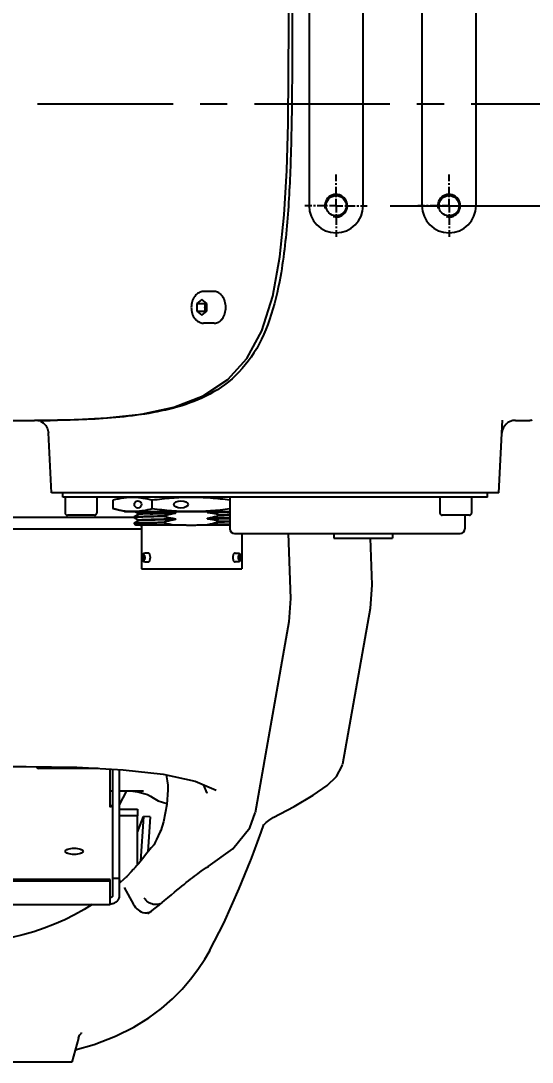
# Model space of a CAD drawing. Header units: millimetres. Extents: x 4086 to 10416, y 123 to 1549.
# Drawn here: x 7050 to 7078.3, y 424.1 to 481.7 of the extents above; entities that cross this region are included whole.
import ezdxf

# ---------------------------------------------------------------- set-up
doc = ezdxf.new("R2010")
doc.units = ezdxf.units.MM
doc.linetypes.add('CENTER', pattern=[0.6, 0.375, -0.075, 0.075, -0.075])
for name, color, linetype in [('中心线', 7, 'Continuous'), ('外形图', 7, 'Continuous'), ('尺寸标注', 7, 'Continuous')]:
    doc.layers.add(name, color=color, linetype=linetype)
doc.styles.add('思源黑', font='SourceHanSansCN-Normal.ttf')
doc.dimstyles.new('尺寸标注_1_4比例中六', dxfattribs={"dimtxt": 10, "dimasz": 8, "dimexe": 2, "dimexo": 1.5, "dimgap": 1, "dimtad": 1, "dimdec": 1, "dimlfac": 4, "dimdsep": 46, "dimtxsty": '思源黑', "dimcen": 0.09, "dimadec": 0, "dimazin": 0, "dimtp": 0.01, "dimtm": 0.01, "dimtfac": 1, "dimtdec": 1, "dimtofl": 0, "dimtmove": 0, "dimatfit": 3, "dimfxl": 1, "dimtolj": 1, "dimarcsym": 0})

# ---------------------------------------------------------------- blocks, each defined once
blk = doc.blocks.new('*D801')
at = {"layer": 'Defpoints', "color": 0}
for p in [(7068.95, 491.453), (7068.95, 471.453), (7108.19, 471.453)]:
    blk.add_point(p, dxfattribs=at)
at = {"layer": '尺寸标注', "color": 0, "linetype": 'Continuous', "lineweight": -2}
for p, q in [((7070.45, 491.453), (7110.19, 491.453)), ((7108.19, 483.453), (7108.19, 479.453)), ((7070.45, 471.453), (7110.19, 471.453)), ((7108.19, 471.453), (7108.19, 444.253))]:
    blk.add_line(p, q, dxfattribs=at)
at = {"layer": '尺寸标注', "color": 0}
for points in [[(7109.523, 483.453), (7106.856, 483.453), (7108.19, 491.453)], [(7106.856, 479.453), (7109.523, 479.453), (7108.19, 471.453)]]:
    blk.add_solid(points, dxfattribs=at)
at = {"layer": '尺寸标注', "color": 0, "insert": (7102.012, 452.097), "char_height": 10, "attachment_point": 5, "rotation": 90, "style": '思源黑'}
blk.add_mtext('\\A1;80', dxfattribs=at)

msp = doc.modelspace()

# ---------------------------------------------------------------- linework, layer by layer
at = {"layer": '中心线', "linetype": 'CENTER', "ltscale": 20}
msp.add_line((7238.425, 477.078), (6941.751, 477.078), dxfattribs=at)
at = {"layer": '外形图', "linetype": 'Continuous'}
for p, q in [((7065.95, 491.453), (7065.95, 471.453)), ((7068.95, 471.453), (7068.95, 491.453)), ((7072.2, 491.453), (7072.2, 471.453)), ((7075.2, 471.453), (7075.2, 491.453)), ((7060.705, 466.703), (7060.108, 466.703)), ((7060.023, 466.261), (7059.748, 466.045)), ((7059.748, 466.045), (7059.748, 465.612)), ((7059.748, 466.045), (7060.192, 466.045)), ((7060.297, 466.045), (7060.023, 466.261)), ((7060.244, 466.086), (7060.192, 466.045)), ((7060.192, 466.045), (7060.192, 465.612)), ((7060.297, 465.612), (7060.297, 466.045)), ((7059.748, 465.612), (7060.023, 465.395)), ((7059.748, 465.612), (7060.192, 465.612)), ((7060.023, 465.395), (7060.297, 465.612)), ((7060.192, 465.612), (7060.244, 465.57)), ((7060.705, 464.953), (7060.108, 464.953)), ((7048.2, 459.578), (7050.76, 459.578)), ((7050.885, 459.578), (7050.76, 459.578)), ((7050.944, 459.578), (7050.885, 459.578)), ((7051.089, 459.53), (7051.238, 459.44)), ((7051.483, 459.103), (7051.526, 458.888)), ((7052.074, 459.586), (7052.024, 459.586)), ((7052.262, 459.589), (7052.074, 459.586)), ((7076.45, 455.578), (7076.66, 459.592)), ((7077.371, 459.578), (7078.093, 459.578)), ((7051.7, 455.578), (7051.526, 458.888)), ((7076.45, 455.578), (7051.7, 455.578)), ((7052.325, 455.328), (7052.325, 455.578)), ((7075.825, 455.328), (7052.325, 455.328)), ((7052.45, 455.328), (7052.45, 454.453)), ((7054.2, 455.328), (7054.2, 454.453)), ((7055.728, 455.328), (7055.094, 455.158)), ((7055.094, 455.158), (7055.094, 454.704)), ((7056.277, 455.313), (7056.275, 455.313)), ((7057.272, 454.704), (7057.272, 455.158)), ((7061.575, 455.328), (7061.575, 453.578)), ((7073.2, 455.328), (7073.2, 454.453)), ((7074.95, 455.328), (7074.95, 454.453)), ((7075.825, 455.328), (7075.825, 455.578)), ((7055.728, 454.534), (7055.094, 454.704)), ((7055.728, 454.534), (7061.575, 454.534)), ((7056.275, 454.549), (7056.276, 454.549)), ((7056.311, 454.534), (7056.511, 454.419)), ((7058.56, 454.491), (7058.56, 454.446)), ((7060.339, 454.481), (7060.339, 454.525)), ((7060.367, 454.526), (7060.357, 454.525)), ((7060.401, 454.526), (7060.367, 454.526)), ((7060.791, 454.534), (7060.527, 454.529)), ((7056.276, 454.203), (7049.403, 454.203)), ((7054.075, 454.328), (7052.575, 454.328)), ((7056.275, 454.239), (7056.276, 454.241)), ((7056.275, 454.239), (7056.275, 454.204)), ((7056.275, 454.204), (7056.276, 454.202)), ((7056.511, 454.376), (7056.276, 454.241)), ((7056.276, 454.202), (7056.511, 454.066)), ((7056.511, 454.024), (7056.276, 453.888)), ((7056.511, 454.376), (7056.511, 454.42)), ((7056.513, 454.377), (7056.511, 454.376)), ((7056.511, 454.023), (7056.511, 454.067)), ((7056.513, 454.025), (7056.511, 454.024)), ((7057.953, 454.299), (7057.953, 454.264)), ((7057.953, 453.947), (7057.953, 453.911)), ((7058.56, 454.138), (7058.56, 454.094)), ((7060.339, 454.128), (7060.339, 454.172)), ((7060.946, 454.319), (7060.946, 454.355)), ((7060.946, 453.967), (7060.946, 454.002)), ((7074.825, 454.328), (7073.325, 454.328)), ((7074.575, 454.328), (7074.575, 453.578)), ((7030.613, 453.578), (7056.671, 453.578)), ((7056.275, 453.886), (7056.276, 453.888)), ((7056.275, 453.886), (7056.275, 453.851)), ((7056.275, 453.851), (7056.276, 453.849)), ((7056.276, 453.849), (7056.365, 453.798)), ((7056.365, 453.798), (7058.967, 453.798)), ((7056.671, 453.734), (7056.671, 451.359)), ((7059.42, 453.783), (7059.45, 453.783)), ((7059.932, 453.798), (7061.575, 453.798)), ((7060.339, 453.82), (7060.436, 453.822)), ((7060.339, 453.798), (7060.339, 453.82)), ((7060.436, 453.822), (7060.532, 453.823)), ((7061.825, 453.328), (7074.325, 453.328)), ((7062.228, 453.328), (7062.228, 451.359)), ((7064.796, 453.328), (7064.921, 449.735)), ((7067.325, 453.328), (7067.325, 453.066)), ((7070.575, 453.328), (7070.575, 453.066)), ((7067.325, 453.066), (7070.575, 453.066)), ((7069.331, 453.066), (7069.421, 450.485)), ((7057.044, 452.242), (7056.857, 452.242)), ((7061.855, 452.242), (7062.042, 452.242)), ((7056.857, 451.747), (7057.044, 451.747)), ((7062.042, 451.747), (7061.855, 451.747)), ((7056.671, 451.359), (7062.228, 451.359)), ((7069.421, 450.485), (7069.33, 449.181)), ((7064.921, 449.735), (7064.83, 448.431)), ((7069.33, 449.181), (7067.811, 440.565)), ((7064.83, 448.431), (7062.966, 437.861)), ((7047.7, 440.435), (7050.295, 440.435)), ((7050.295, 440.435), (7053.105, 440.388)), ((7054.276, 440.328), (7050.987, 440.328)), ((7054.95, 438.186), (7054.95, 440.294)), ((7055.075, 440.287), (7055.075, 433.293)), ((7055.45, 440.268), (7055.45, 433.293)), ((7058.041, 439.972), (7058.106, 439.645)), ((7058.106, 439.645), (7058.131, 439.406)), ((7054.95, 439.078), (7055.075, 439.078)), ((7055.45, 439.078), (7056.783, 439.078)), ((7055.855, 439.078), (7055.45, 438.305)), ((7056.047, 439.078), (7056.476, 439.041)), ((7056.476, 439.041), (7056.889, 438.927)), ((7056.889, 438.927), (7057.005, 438.879)), ((7058.131, 439.406), (7058.134, 439.137)), ((7060.083, 439.436), (7060.293, 438.966)), ((7060.293, 438.972), (7060.293, 438.966)), ((7060.807, 439.133), (7060.81, 439.131)), ((7057.004, 438.879), (7057.167, 438.797)), ((7057.167, 438.797), (7057.323, 438.701)), ((7057.323, 438.701), (7057.603, 438.542)), ((7057.603, 438.542), (7058.076, 438.381)), ((7055.45, 438.078), (7056.45, 438.078)), ((7056.45, 438.078), (7056.45, 437.703)), ((7056.45, 437.703), (7055.45, 437.703)), ((7056.45, 434.989), (7056.45, 437.703)), ((7056.45, 436.802), (7056.786, 437.663)), ((7056.786, 437.663), (7056.63, 435.201)), ((7057.156, 437.641), (7056.786, 437.663)), ((7057.156, 437.641), (7057.033, 435.709)), ((7063.301, 436.8), (7063.446, 437.221)), ((7063.584, 437.336), (7063.649, 437.396)), ((7063.649, 437.396), (7063.717, 437.452)), ((7063.717, 437.452), (7063.914, 437.58)), ((7063.914, 437.58), (7063.962, 437.606)), ((7063.962, 437.606), (7063.962, 437.606)), ((7057.701, 436.795), (7057.51, 436.386)), ((7057.74, 436.891), (7057.701, 436.795)), ((7057.74, 436.891), (7057.74, 436.891)), ((7057.381, 436.118), (7057.238, 435.96)), ((7057.381, 436.116), (7057.358, 436.082)), ((7057.358, 436.082), (7057.358, 436.082)), ((7057.399, 436.16), (7057.381, 436.116)), ((7057.44, 436.256), (7057.399, 436.159)), ((7057.399, 436.159), (7057.399, 436.16)), ((7057.51, 436.386), (7057.44, 436.256)), ((7056.961, 435.613), (7056.752, 435.348)), ((7057.069, 435.757), (7056.961, 435.613)), ((7057.219, 435.94), (7057.069, 435.757)), ((7057.238, 435.96), (7057.219, 435.94)), ((7057.238, 435.96), (7057.238, 435.96)), ((7062.727, 435.246), (7062.902, 435.7)), ((7056.752, 435.348), (7056.662, 435.238)), ((7060.379, 434.909), (7060.376, 434.907)), ((7062.711, 435.207), (7062.727, 435.246)), ((7055.86, 434.357), (7055.768, 434.269)), ((7056.1, 434.601), (7055.86, 434.357)), ((7056.217, 434.727), (7056.1, 434.601)), ((7056.235, 434.747), (7056.216, 434.726)), ((7059.814, 434.516), (7059.974, 434.637)), ((7054.95, 434.182), (7041.45, 434.182)), ((7054.95, 434.085), (7041.45, 434.085)), ((7054.95, 434.085), (7054.95, 434.182)), ((7054.95, 432.793), (7054.95, 434.085)), ((7055.45, 434.232), (7055.075, 434.232)), ((7055.712, 434.215), (7055.45, 433.969)), ((7055.489, 434.159), (7055.475, 434.147)), ((7055.712, 434.215), (7055.768, 434.269)), ((7055.72, 433.735), (7056.23, 432.802)), ((7041.45, 432.793), (7054.95, 432.793)), ((7057.816, 432.903), (7057.814, 432.902)), ((7057.031, 432.276), (7057.03, 432.276)), ((7057.031, 432.276), (7057.253, 432.447)), ((7057.253, 432.447), (7057.257, 432.45)), ((7057.257, 432.45), (7057.369, 432.539)), ((7060.47, 430.273), (7060.469, 430.271)), ((7053.182, 425.412), (7052.825, 424.078)), ((7052.825, 424.078), (7042.574, 424.078))]:
    msp.add_line(p, q, dxfattribs=at)
at = {"layer": '外形图', "linetype": 'CENTER'}
for p, q in [((7067.45, 471.453), (7067.45, 473.266)), ((7073.7, 471.453), (7073.7, 473.266)), ((7067.45, 471.453), (7065.637, 471.453)), ((7067.45, 471.453), (7067.45, 469.641)), ((7067.45, 471.453), (7069.262, 471.453)), ((7073.7, 471.453), (7071.887, 471.453)), ((7073.7, 471.453), (7073.7, 469.641)), ((7073.7, 471.453), (7075.512, 471.453))]:
    msp.add_line(p, q, dxfattribs=at)
at = {"layer": '外形图', "linetype": 'Continuous'}
for points in [[(7064.826, 481.453), (7064.82, 484.153), (7064.789, 486.923), (7064.717, 489.52), (7064.58, 491.972), (7064.34, 494.299)], [(7063.946, 466.448), (7064.342, 468.621), (7064.581, 470.95), (7064.718, 473.405), (7064.789, 476.003), (7064.82, 478.775), (7064.826, 481.453)], [(7050.944, 459.581), (7052.721, 459.605), (7054.765, 459.71), (7056.685, 459.931), (7058.47, 460.318), (7060.089, 460.938), (7061.45, 461.835), (7062.51, 463.007), (7063.338, 464.536), (7063.946, 466.448)], [(7051.238, 459.44), (7051.379, 459.296), (7051.483, 459.103)], [(7060.348, 454.525), (7060.346, 454.525), (7060.344, 454.525), (7060.342, 454.525), (7060.34, 454.525), (7060.339, 454.525)], [(7060.357, 454.525), (7060.355, 454.525), (7060.352, 454.525), (7060.348, 454.525)], [(7060.527, 454.529), (7060.439, 454.527), (7060.43, 454.527), (7060.401, 454.526)], [(7053.105, 440.388), (7055.663, 440.257), (7057.878, 440.008), (7059.652, 439.616), (7060.81, 439.131)], [(7063.962, 437.606), (7065.12, 438.212), (7066.181, 438.84), (7066.947, 439.383), (7067.472, 439.884), (7067.79, 440.471), (7067.811, 440.567)], [(7058.134, 439.137), (7058.071, 438.323), (7057.897, 437.371), (7057.74, 436.891)], [(7060.376, 434.907), (7061.731, 435.884), (7062.665, 437.033), (7062.966, 437.861)], [(7063.437, 437.196), (7063.444, 437.203), (7063.584, 437.336)], [(7062.9, 435.693), (7063.102, 436.24), (7063.301, 436.8)], [(7056.662, 435.238), (7056.586, 435.149), (7056.523, 435.074), (7056.461, 435.002), (7056.401, 434.933), (7056.343, 434.867), (7056.288, 434.805), (7056.235, 434.747)], [(7059.974, 434.637), (7060.276, 434.846), (7060.379, 434.909)], [(7060.469, 430.271), (7061.234, 431.759), (7062.09, 433.687), (7062.711, 435.207)], [(7059.153, 434.013), (7059.273, 434.107), (7059.388, 434.195), (7059.502, 434.281), (7059.616, 434.366)], [(7059.616, 434.366), (7059.723, 434.448), (7059.811, 434.514)], [(7058.337, 433.338), (7058.503, 433.478), (7058.641, 433.595), (7058.775, 433.706), (7058.904, 433.813), (7059.031, 433.915), (7059.153, 434.013)], [(7057.814, 432.902), (7057.95, 433.014), (7058.136, 433.169), (7058.337, 433.338)], [(7053.938, 432.793), (7053.495, 432.514), (7052.97, 432.219), (7052.428, 431.95), (7051.869, 431.705), (7051.296, 431.487), (7050.709, 431.294), (7050.111, 431.126), (7049.508, 430.982), (7048.908, 430.862), (7048.307, 430.76), (7047.874, 430.697)], [(7057.369, 432.539), (7057.649, 432.765), (7057.816, 432.903)], [(7053.006, 424.757), (7054.065, 425.056), (7055.241, 425.508), (7056.25, 426.01), (7057.089, 426.529), (7057.793, 427.054), (7058.397, 427.585), (7058.921, 428.118), (7059.386, 428.661), (7059.802, 429.213), (7060.178, 429.78), (7060.47, 430.273)], [(7053.182, 425.412), (7053.254, 425.577), (7053.348, 425.689), (7053.383, 425.718)]]:
    msp.add_lwpolyline(points, dxfattribs=at)
for centre in [(7067.45, 471.453), (7073.7, 471.453)]:
    msp.add_circle(centre, 0.562, dxfattribs=at)
for centre, radius, start, end in [((7067.45, 471.453), 0.625, 255, 195), ((7073.7, 471.453), 0.625, 255, 195), ((7067.45, 471.453), 1.5, 180, 0), ((7073.7, 471.453), 1.5, 180, 0), ((7050.967, 535.102), 75.524, 269.98232, 270.8018), ((7077.371, 458.828), 0.75, 90, 177), ((7078.093, 460.328), 0.75, 270, 286.31719), ((7057.067, 625.326), 170.876, 271.09715, 271.51336), ((7052.575, 454.453), 0.125, 180, 270), ((7054.075, 454.453), 0.125, 270, 0), ((7057.067, 625.021), 170.88, 271.09716, 271.51337), ((7057.067, 624.982), 170.885, 271.09716, 271.51335), ((7057.32, 636.255), 181.937, 271.14186, 271.34157), ((7057.85, 611.754), 157.465, 271.12636, 271.3571), ((7057.32, 635.926), 181.96, 271.1419, 271.34157), ((7057.849, 611.483), 157.547, 271.12642, 271.35703), ((7073.325, 454.453), 0.125, 180, 270), ((7074.825, 454.453), 0.125, 270, 0), ((7056.608, 453.734), 0.0635, 0, 90), ((7057.907, 590.673), 136.874, 271.23205, 271.53778), ((7059.301, 536.085), 82.312, 271.43205, 271.5867), ((7061.825, 453.578), 0.25, 180, 270), ((7074.325, 453.578), 0.25, 270, 0), ((7050.987, 440.453), 0.125, 192.94992, 270), ((7046.334, 444.03), 13.462, 312.60319, 312.76346), ((7056.944, 432.854), 0.511, 286.42023, 300.21021), ((7056.953, 432.839), 0.493, 300.266, 307.46018)]:
    msp.add_arc(centre, radius, start, end, dxfattribs=at)
for centre, major_axis, ratio in [((7056.478, 454.928), (0.197, 0), 1), ((7058.859, 454.928), (0.394, 0), 0.5)]:
    msp.add_ellipse(centre, major_axis=major_axis, ratio=ratio, dxfattribs=at)
for points, knots in [([(7064.364, 495.372), (7064.569, 494.234), (7064.812, 491.921), (7065.012, 487.276), (7065.019, 483.782), (7065.019, 481.453)], [0, 0, 0, 0, 4178.691375, 8380.301067, 16792.364303, 16792.364303, 16792.364303, 16792.364303]), ([(7065.019, 481.453), (7065.019, 479.124), (7065.012, 475.631), (7064.812, 470.986), (7064.569, 468.673), (7064.364, 467.534)], [0, 0, 0, 0, 8483.444221, 12720.705146, 16934.860273, 16934.860273, 16934.860273, 16934.860273]), ([(7064.364, 467.534), (7064.219, 466.73), (7063.856, 465.174), (7062.888, 463.061), (7061.389, 461.49), (7059.612, 460.57), (7057.784, 460.062), (7055.338, 459.692), (7053.49, 459.612), (7052.262, 459.589)], [0, 0, 0, 0, 5407.443382, 10531.565452, 15181.076451, 19468.857873, 23603.127942, 27685.259638, 35808.323387, 35808.323387, 35808.323387, 35808.323387]), ([(7060.108, 466.703), (7060.062, 466.703), (7059.969, 466.691), (7059.838, 466.637), (7059.72, 466.552), (7059.583, 466.401), (7059.465, 466.157), (7059.434, 465.939), (7059.434, 465.828)], [0, 0, 0, 0, 3499.223795, 7052.66684, 10710.032442, 14509.084501, 22541.345445, 31016.038926, 31016.038926, 31016.038926, 31016.038926]), ([(7061.344, 465.828), (7061.344, 465.941), (7061.314, 466.16), (7061.198, 466.407), (7061.066, 466.557), (7060.954, 466.64), (7060.832, 466.692), (7060.747, 466.703), (7060.705, 466.703)], [0, 0, 0, 0, 8819.476542, 17054.59941, 20853.677385, 24425.405003, 27812.843059, 31096.233599, 31096.233599, 31096.233599, 31096.233599]), ([(7060.192, 465.828), (7060.192, 465.851), (7060.197, 465.936), (7060.225, 466.021), (7060.259, 466.075)], [0, 0, 0, 0, 3176.397175, 12199.350342, 12199.350342, 12199.350342, 12199.350342]), ([(7059.434, 465.828), (7059.434, 465.717), (7059.465, 465.5), (7059.583, 465.255), (7059.72, 465.104), (7059.838, 465.019), (7059.969, 464.966), (7060.062, 464.953), (7060.108, 464.953)], [0, 0, 0, 0, 8479.33953, 16515.931288, 20317.012342, 23976.331589, 27531.684638, 31032.828643, 31032.828643, 31032.828643, 31032.828643]), ([(7060.259, 465.582), (7060.248, 465.599), (7060.208, 465.675), (7060.192, 465.763), (7060.192, 465.828)], [0, 0, 0, 0, 2915.593648, 12202.375135, 12202.375135, 12202.375135, 12202.375135]), ([(7060.705, 464.953), (7060.747, 464.953), (7060.832, 464.965), (7060.954, 465.016), (7061.066, 465.099), (7061.198, 465.25), (7061.314, 465.496), (7061.344, 465.715), (7061.344, 465.828)], [0, 0, 0, 0, 3287.22554, 6678.620123, 10254.519518, 14058.034816, 22302.776306, 31132.553995, 31132.553995, 31132.553995, 31132.553995]), ([(7056.275, 455.313), (7056.176, 455.316), (7055.978, 455.313), (7055.682, 455.283), (7055.387, 455.231), (7055.191, 455.184), (7055.094, 455.158)], [0, 0, 0, 0, 5358.257955, 10735.25122, 16152.705851, 21622.422254, 21622.422254, 21622.422254, 21622.422254]), ([(7057.272, 455.158), (7057.108, 455.202), (7056.861, 455.257), (7056.527, 455.301), (7056.36, 455.311), (7056.277, 455.313)], [0, 0, 0, 0, 8576.867546, 12818.877173, 17040.847964, 17040.847964, 17040.847964, 17040.847964]), ([(7061.575, 455.165), (7061.218, 455.212), (7060.681, 455.269), (7059.963, 455.309), (7059.423, 455.318), (7058.883, 455.307), (7058.165, 455.265), (7057.628, 455.206), (7057.272, 455.158)], [0, 0, 0, 0, 7815.558006, 11723.774768, 15631.992765, 19540.211781, 23448.42822, 31264.004694, 31264.004694, 31264.004694, 31264.004694]), ([(7055.094, 454.704), (7055.191, 454.678), (7055.386, 454.631), (7055.682, 454.579), (7055.978, 454.55), (7056.176, 454.547), (7056.275, 454.549)], [0, 0, 0, 0, 5471.302054, 10890.340883, 16268.908333, 21628.717042, 21628.717042, 21628.717042, 21628.717042]), ([(7056.276, 454.549), (7056.36, 454.552), (7056.527, 454.562), (7056.86, 454.605), (7057.108, 454.661), (7057.272, 454.704)], [0, 0, 0, 0, 4224.325813, 8468.695262, 17050.354209, 17050.354209, 17050.354209, 17050.354209]), ([(7058.56, 454.491), (7058.304, 454.485), (7057.935, 454.478), (7057.469, 454.467), (7057.26, 454.461), (7057.162, 454.458)], [0, 0, 0, 0, 9399.880489, 13500.092222, 17080.889942, 17080.889942, 17080.889942, 17080.889942]), ([(7057.272, 454.704), (7057.628, 454.657), (7058.165, 454.598), (7058.883, 454.556), (7059.423, 454.545), (7059.963, 454.554), (7060.681, 454.593), (7061.218, 454.651), (7061.575, 454.697)], [0, 0, 0, 0, 7810.494344, 11716.16944, 15621.847111, 19527.523763, 23433.199181, 31243.675069, 31243.675069, 31243.675069, 31243.675069]), ([(7058.316, 454.534), (7058.336, 454.53), (7058.377, 454.522), (7058.438, 454.511), (7058.499, 454.5), (7058.54, 454.494), (7058.56, 454.491)], [0, 0, 0, 0, 5440.711551, 10881.314257, 16322.085116, 21762.749324, 21762.749324, 21762.749324, 21762.749324]), ([(7060.339, 454.525), (7060.339, 454.525), (7060.34, 454.526), (7060.342, 454.526), (7060.343, 454.526), (7060.345, 454.526), (7060.348, 454.527), (7060.351, 454.527), (7060.354, 454.528), (7060.358, 454.529), (7060.365, 454.53), (7060.375, 454.532), (7060.383, 454.534), (7060.386, 454.534)], [0, 0, 0, 0, 1730.488732, 3457.757487, 5180.238389, 6914.054946, 10368.996451, 13825.758178, 17281.888735, 20738.203, 27650.726195, 41475.805372, 55300.894559, 55300.894559, 55300.894559, 55300.894559]), ([(7060.946, 454.355), (7060.796, 454.393), (7060.594, 454.438), (7060.39, 454.473), (7060.339, 454.481)], [0, 0, 0, 0, 9241.735999, 12322.847332, 12322.847332, 12322.847332, 12322.847332]), ([(7057.953, 454.264), (7057.832, 454.262), (7057.655, 454.258), (7057.424, 454.253), (7057.264, 454.249), (7057.114, 454.245), (7056.975, 454.242), (7056.847, 454.238), (7056.731, 454.234), (7056.627, 454.23), (7056.536, 454.227), (7056.458, 454.223), (7056.402, 454.22), (7056.364, 454.217), (7056.341, 454.215), (7056.321, 454.213), (7056.305, 454.211), (7056.293, 454.21), (7056.286, 454.208), (7056.282, 454.207), (7056.279, 454.207), (7056.277, 454.206), (7056.275, 454.205), (7056.275, 454.204), (7056.275, 454.204)], [0, 0, 0, 0, 23064.7951, 33816.725435, 43982.327355, 53514.627671, 62371.535754, 70511.787734, 77898.396095, 84498.92317, 90281.914991, 95222.266278, 99298.271402, 101005.727096, 102490.575639, 103751.66535, 104787.998059, 105598.902296, 105919.849127, 106184.70798, 106394.135659, 106549.523614, 106654.428111, 106721.038089, 106721.038089, 106721.038089, 106721.038089]), ([(7057.953, 453.911), (7057.832, 453.909), (7057.655, 453.905), (7057.424, 453.9), (7057.264, 453.896), (7057.114, 453.893), (7056.975, 453.889), (7056.847, 453.885), (7056.731, 453.881), (7056.627, 453.878), (7056.536, 453.874), (7056.458, 453.87), (7056.402, 453.867), (7056.364, 453.864), (7056.341, 453.862), (7056.321, 453.86), (7056.305, 453.859), (7056.293, 453.857), (7056.286, 453.856), (7056.282, 453.855), (7056.279, 453.854), (7056.277, 453.853), (7056.275, 453.852), (7056.275, 453.851), (7056.275, 453.851)], [0, 0, 0, 0, 23071.55357, 33827.127437, 43995.225148, 53530.831472, 62390.659787, 70532.887811, 77922.117134, 84524.748404, 90309.199822, 95251.26652, 99328.592645, 101036.483009, 102521.713561, 103783.153172, 104819.824151, 105631.075204, 105952.204494, 106217.215457, 106426.715275, 106582.112103, 106686.986817, 106753.577564, 106753.577564, 106753.577564, 106753.577564]), ([(7056.276, 454.241), (7056.277, 454.241), (7056.279, 454.242), (7056.285, 454.244), (7056.296, 454.245), (7056.313, 454.248), (7056.335, 454.25), (7056.362, 454.252), (7056.394, 454.254), (7056.432, 454.257), (7056.491, 454.26), (7056.577, 454.264), (7056.695, 454.268), (7056.831, 454.273), (7056.927, 454.276), (7056.978, 454.277)], [0, 0, 0, 0, 260.978228, 633.89847, 1726.064497, 3285.865019, 5313.133857, 7805.228727, 10758.916267, 14170.502484, 18034.316922, 27091.524574, 37873.822208, 50309.415793, 64318.526166, 64318.526166, 64318.526166, 64318.526166]), ([(7056.276, 453.888), (7056.277, 453.888), (7056.278, 453.889), (7056.283, 453.89), (7056.29, 453.892), (7056.302, 453.894), (7056.317, 453.895), (7056.336, 453.897), (7056.357, 453.899), (7056.382, 453.901), (7056.423, 453.903), (7056.481, 453.907), (7056.56, 453.91), (7056.652, 453.914), (7056.756, 453.917), (7056.871, 453.921), (7056.997, 453.925), (7057.134, 453.928), (7057.336, 453.933), (7057.61, 453.94), (7057.836, 453.944), (7057.953, 453.947)], [0, 0, 0, 0, 122.608197, 289.194485, 758.561011, 1412.22742, 2251.089607, 3275.199009, 4483.671739, 5875.154758, 7448.217439, 11133.122646, 15523.736985, 20600.348198, 26342.268784, 32724.565695, 39719.47545, 47297.918488, 55426.434761, 73193.238454, 92714.690434, 92714.690434, 92714.690434, 92714.690434]), ([(7056.511, 454.42), (7056.511, 454.42), (7056.512, 454.421), (7056.516, 454.423), (7056.524, 454.425), (7056.537, 454.427), (7056.555, 454.429), (7056.579, 454.432), (7056.608, 454.434), (7056.642, 454.436), (7056.68, 454.439), (7056.724, 454.441), (7056.793, 454.445), (7056.89, 454.449), (7057.02, 454.453), (7057.113, 454.456), (7057.162, 454.458)], [0, 0, 0, 0, 143.795524, 387.817481, 1260.554445, 2674.651613, 4636.286338, 7143.86354, 10193.916686, 13782.372092, 17903.602645, 22549.603863, 27712.059339, 39551.209173, 53335.587455, 68967.756482, 68967.756482, 68967.756482, 68967.756482]), ([(7056.511, 454.067), (7056.511, 454.067), (7056.512, 454.068), (7056.514, 454.069), (7056.517, 454.07), (7056.521, 454.071), (7056.526, 454.073), (7056.535, 454.074), (7056.549, 454.076), (7056.57, 454.078), (7056.595, 454.08), (7056.624, 454.083), (7056.658, 454.085), (7056.696, 454.087), (7056.756, 454.09), (7056.84, 454.094), (7056.954, 454.098), (7057.083, 454.103), (7057.227, 454.107), (7057.385, 454.111), (7057.555, 454.116), (7057.738, 454.12), (7057.931, 454.125), (7058.206, 454.131), (7058.417, 454.135), (7058.56, 454.138)], [0, 0, 0, 0, 67.857054, 178.963626, 345.786644, 571.757047, 858.184745, 1205.577861, 2083.603433, 3205.630207, 4570.562305, 6176.999927, 8022.987733, 10105.358473, 12420.706245, 17736.543184, 23938.900428, 30987.949953, 38841.39617, 47449.262577, 56758.657375, 66711.571514, 77245.652997, 88296.059727, 111666.007276, 111666.007276, 111666.007276, 111666.007276]), ([(7057.162, 454.414), (7057.115, 454.412), (7057.026, 454.409), (7056.901, 454.405), (7056.793, 454.4), (7056.713, 454.397), (7056.658, 454.393), (7056.623, 454.391), (7056.593, 454.389), (7056.568, 454.387), (7056.548, 454.385), (7056.532, 454.382), (7056.522, 454.38), (7056.516, 454.379), (7056.514, 454.378), (7056.513, 454.377)], [0, 0, 0, 0, 13963.464252, 26365.39553, 37126.925576, 46176.974959, 50042.519705, 53459.502234, 56422.273402, 58927.202388, 60971.177836, 62551.735625, 63668.900891, 64056.049702, 64332.466057, 64332.466057, 64332.466057, 64332.466057]), ([(7058.56, 454.094), (7058.421, 454.091), (7058.152, 454.085), (7057.823, 454.078), (7057.578, 454.072), (7057.411, 454.068), (7057.255, 454.064), (7057.112, 454.059), (7056.983, 454.055), (7056.868, 454.051), (7056.769, 454.047), (7056.696, 454.043), (7056.646, 454.04), (7056.614, 454.038), (7056.587, 454.036), (7056.564, 454.033), (7056.545, 454.031), (7056.53, 454.029), (7056.521, 454.027), (7056.516, 454.026), (7056.514, 454.025), (7056.513, 454.025)], [0, 0, 0, 0, 18933.377996, 36470.727289, 44585.211634, 52198.443456, 59265.936638, 65745.760883, 71599.689602, 76793.575549, 81296.282686, 85082.335209, 86699.133481, 88128.801752, 89369.551095, 90419.66156, 91277.583035, 91942.706459, 92415.726855, 92581.155785, 92700.636523, 92700.636523, 92700.636523, 92700.636523]), ([(7056.978, 454.277), (7057.127, 454.281), (7057.452, 454.289), (7057.777, 454.296), (7057.953, 454.299)], [0, 0, 0, 0, 5613.042387, 12246.568743, 12246.568743, 12246.568743, 12246.568743]), ([(7057.162, 454.414), (7057.26, 454.417), (7057.469, 454.422), (7057.803, 454.43), (7058.171, 454.438), (7058.427, 454.444), (7058.56, 454.446)], [0, 0, 0, 0, 4554.297839, 9769.294731, 15533.838429, 21725.011916, 21725.011916, 21725.011916, 21725.011916]), ([(7058.56, 454.446), (7058.509, 454.437), (7058.407, 454.416), (7058.255, 454.38), (7058.104, 454.342), (7058.003, 454.314), (7057.953, 454.299)], [0, 0, 0, 0, 5438.958741, 10877.915655, 16316.939592, 21755.859001, 21755.859001, 21755.859001, 21755.859001]), ([(7057.953, 454.264), (7058.103, 454.226), (7058.305, 454.181), (7058.509, 454.146), (7058.56, 454.138)], [0, 0, 0, 0, 9202.081762, 12269.972716, 12269.972716, 12269.972716, 12269.972716]), ([(7058.56, 454.094), (7058.509, 454.084), (7058.305, 454.042), (7058.103, 453.99), (7057.953, 453.947)], [0, 0, 0, 0, 3068.665662, 12273.284239, 12273.284239, 12273.284239, 12273.284239]), ([(7060.339, 454.172), (7060.39, 454.182), (7060.594, 454.224), (7060.796, 454.276), (7060.946, 454.319)], [0, 0, 0, 0, 3082.228646, 12327.530032, 12327.530032, 12327.530032, 12327.530032]), ([(7060.946, 454.002), (7060.796, 454.04), (7060.594, 454.086), (7060.39, 454.12), (7060.339, 454.128)], [0, 0, 0, 0, 9244.524251, 12326.565033, 12326.565033, 12326.565033, 12326.565033]), ([(7060.339, 453.82), (7060.39, 453.829), (7060.594, 453.872), (7060.796, 453.923), (7060.946, 453.967)], [0, 0, 0, 0, 3083.159107, 12331.251433, 12331.251433, 12331.251433, 12331.251433]), ([(7058.967, 453.798), (7059.005, 453.798), (7059.08, 453.796), (7059.231, 453.789), (7059.345, 453.783), (7059.42, 453.783)], [0, 0, 0, 0, 4287.517218, 8575.234524, 17149.902854, 17149.902854, 17149.902854, 17149.902854]), ([(7059.45, 453.783), (7059.49, 453.783), (7059.57, 453.784), (7059.731, 453.792), (7059.852, 453.798), (7059.932, 453.798)], [0, 0, 0, 0, 4291.856531, 8583.590552, 17166.858691, 17166.858691, 17166.858691, 17166.858691]), ([(7060.532, 453.823), (7060.559, 453.824), (7060.665, 453.826), (7060.771, 453.828), (7060.85, 453.83)], [0, 0, 0, 0, 3146.699012, 12334.563895, 12334.563895, 12334.563895, 12334.563895]), ([(7056.771, 451.785), (7056.758, 451.797), (7056.738, 451.826), (7056.716, 451.877), (7056.704, 451.935), (7056.7, 451.995), (7056.704, 452.056), (7056.717, 452.113), (7056.738, 452.164), (7056.76, 452.193), (7056.772, 452.205)], [0, 0, 0, 0, 4596.700912, 9532.095385, 14835.100974, 20364.41558, 25889.558787, 31181.571426, 36103.684722, 40691.52647, 40691.52647, 40691.52647, 40691.52647]), ([(7056.772, 452.205), (7056.783, 452.216), (7056.803, 452.23), (7056.833, 452.24), (7056.849, 452.242), (7056.857, 452.242)], [0, 0, 0, 0, 8516.975118, 12776.47895, 17092.258547, 17092.258547, 17092.258547, 17092.258547]), ([(7057.119, 452.191), (7057.114, 452.199), (7057.103, 452.213), (7057.085, 452.229), (7057.065, 452.24), (7057.05, 452.242), (7057.044, 452.242)], [0, 0, 0, 0, 6367.353887, 12008.736998, 17055.548975, 21748.158759, 21748.158759, 21748.158759, 21748.158759]), ([(7057.119, 451.798), (7057.127, 451.81), (7057.141, 451.838), (7057.156, 451.886), (7057.165, 451.939), (7057.169, 451.994), (7057.165, 452.05), (7057.156, 452.103), (7057.141, 452.151), (7057.127, 452.179), (7057.119, 452.191)], [0, 0, 0, 0, 4402.600485, 9372.592393, 14758.660463, 20363.207267, 25967.815252, 31354.145338, 36324.765414, 40728.167123, 40728.167123, 40728.167123, 40728.167123]), ([(7061.78, 452.191), (7061.772, 452.179), (7061.758, 452.151), (7061.743, 452.103), (7061.734, 452.05), (7061.731, 451.995), (7061.734, 451.939), (7061.743, 451.886), (7061.758, 451.838), (7061.772, 451.81), (7061.78, 451.798)], [0, 0, 0, 0, 4443.176624, 9458.976971, 14894.68853, 20550.892206, 26207.157866, 31643.133696, 36659.567941, 41103.555761, 41103.555761, 41103.555761, 41103.555761]), ([(7061.855, 452.242), (7061.849, 452.242), (7061.835, 452.24), (7061.815, 452.229), (7061.796, 452.213), (7061.785, 452.199), (7061.78, 452.191)], [0, 0, 0, 0, 4738.152008, 9833.522706, 15528.800701, 21956.892565, 21956.892565, 21956.892565, 21956.892565]), ([(7062.042, 452.242), (7062.051, 452.242), (7062.067, 452.24), (7062.097, 452.23), (7062.117, 452.215), (7062.128, 452.204)], [0, 0, 0, 0, 4364.301091, 8663.556332, 17273.93436, 17273.93436, 17273.93436, 17273.93436]), ([(7062.128, 452.204), (7062.141, 452.192), (7062.162, 452.163), (7062.183, 452.112), (7062.195, 452.054), (7062.199, 451.993), (7062.195, 451.933), (7062.182, 451.876), (7062.161, 451.825), (7062.14, 451.796), (7062.127, 451.784)], [0, 0, 0, 0, 4647.224372, 9636.864968, 14998.157183, 20588.245833, 26174.117235, 31524.295674, 36500.509116, 41138.776952, 41138.776952, 41138.776952, 41138.776952]), ([(7056.802, 452.144), (7056.797, 452.144), (7056.786, 452.142), (7056.772, 452.132), (7056.759, 452.118), (7056.746, 452.096), (7056.734, 452.064), (7056.727, 452.023), (7056.726, 451.98), (7056.731, 451.938), (7056.742, 451.901), (7056.756, 451.875), (7056.769, 451.86), (7056.779, 451.851), (7056.79, 451.846), (7056.798, 451.845), (7056.802, 451.845)], [0, 0, 0, 0, 2840.850909, 5980.667049, 9598.720589, 13762.577479, 20950.359743, 28976.067676, 37359.673217, 45562.922469, 53076.508995, 59512.61271, 62278.258082, 64758.648677, 67011.130627, 69128.91281, 69128.91281, 69128.91281, 69128.91281]), ([(7056.857, 451.747), (7056.849, 451.747), (7056.832, 451.749), (7056.802, 451.759), (7056.782, 451.774), (7056.771, 451.785)], [0, 0, 0, 0, 4320.080303, 8575.773827, 17098.908172, 17098.908172, 17098.908172, 17098.908172]), ([(7056.813, 451.874), (7056.808, 451.881), (7056.799, 451.898), (7056.789, 451.927), (7056.783, 451.96), (7056.781, 451.994), (7056.783, 452.029), (7056.789, 452.062), (7056.799, 452.091), (7056.808, 452.108), (7056.813, 452.115)], [0, 0, 0, 0, 4365.994916, 9325.330965, 14722.136345, 20349.917094, 25977.697842, 31374.503222, 36333.839271, 40699.834188, 40699.834188, 40699.834188, 40699.834188]), ([(7056.802, 451.845), (7056.807, 451.845), (7056.817, 451.847), (7056.831, 451.857), (7056.844, 451.871), (7056.858, 451.893), (7056.869, 451.925), (7056.876, 451.966), (7056.877, 452.009), (7056.872, 452.051), (7056.861, 452.088), (7056.848, 452.114), (7056.834, 452.129), (7056.824, 452.137), (7056.813, 452.143), (7056.805, 452.144), (7056.802, 452.144)], [0, 0, 0, 0, 2841.602303, 5982.248912, 9601.259413, 13766.217626, 20955.901031, 28983.731732, 37369.554704, 45574.973683, 53090.547523, 59528.353563, 62294.730436, 64775.777085, 67028.854808, 69147.197136, 69147.197136, 69147.197136, 69147.197136]), ([(7056.813, 452.115), (7056.814, 452.117), (7056.819, 452.123), (7056.824, 452.129), (7056.829, 452.133)], [0, 0, 0, 0, 3281.833652, 12258.187708, 12258.187708, 12258.187708, 12258.187708]), ([(7056.829, 451.856), (7056.827, 451.857), (7056.821, 451.862), (7056.816, 451.869), (7056.813, 451.874)], [0, 0, 0, 0, 2861.266588, 12261.055063, 12261.055063, 12261.055063, 12261.055063]), ([(7057.044, 451.747), (7057.05, 451.747), (7057.065, 451.749), (7057.085, 451.76), (7057.103, 451.776), (7057.114, 451.79), (7057.119, 451.798)], [0, 0, 0, 0, 4694.920617, 9743.850534, 15387.177365, 21756.619656, 21756.619656, 21756.619656, 21756.619656]), ([(7061.78, 451.798), (7061.785, 451.79), (7061.796, 451.776), (7061.815, 451.76), (7061.835, 451.749), (7061.849, 451.747), (7061.855, 451.747)], [0, 0, 0, 0, 6430.860414, 12128.509385, 17225.657107, 21965.069905, 21965.069905, 21965.069905, 21965.069905]), ([(7062.097, 452.144), (7062.092, 452.144), (7062.082, 452.142), (7062.068, 452.132), (7062.055, 452.118), (7062.042, 452.096), (7062.03, 452.064), (7062.023, 452.023), (7062.022, 451.98), (7062.027, 451.938), (7062.038, 451.901), (7062.052, 451.875), (7062.065, 451.86), (7062.075, 451.851), (7062.086, 451.846), (7062.094, 451.845), (7062.097, 451.845)], [0, 0, 0, 0, 2871.392829, 6044.965056, 9701.916203, 13910.538617, 21175.596555, 29287.58868, 37761.326162, 46052.768348, 53647.133262, 60152.431373, 62947.810131, 65454.867345, 67731.565675, 69872.116083, 69872.116083, 69872.116083, 69872.116083]), ([(7062.127, 451.784), (7062.116, 451.773), (7062.096, 451.759), (7062.066, 451.749), (7062.05, 451.747), (7062.042, 451.747)], [0, 0, 0, 0, 8610.521501, 12916.809688, 17279.991745, 17279.991745, 17279.991745, 17279.991745]), ([(7062.07, 452.133), (7062.072, 452.132), (7062.078, 452.127), (7062.083, 452.12), (7062.086, 452.115)], [0, 0, 0, 0, 2891.098451, 12388.890098, 12388.890098, 12388.890098, 12388.890098]), ([(7062.086, 451.874), (7062.085, 451.872), (7062.08, 451.866), (7062.075, 451.86), (7062.07, 451.856)], [0, 0, 0, 0, 3317.592032, 12391.751129, 12391.751129, 12391.751129, 12391.751129]), ([(7062.086, 452.115), (7062.091, 452.108), (7062.1, 452.091), (7062.11, 452.062), (7062.116, 452.029), (7062.118, 451.994), (7062.116, 451.96), (7062.11, 451.927), (7062.1, 451.898), (7062.091, 451.881), (7062.086, 451.874)], [0, 0, 0, 0, 4412.884391, 9425.48222, 14880.247669, 20568.469093, 26256.690516, 31711.455965, 36724.053794, 41136.938185, 41136.938185, 41136.938185, 41136.938185]), ([(7062.097, 451.845), (7062.102, 451.845), (7062.113, 451.847), (7062.127, 451.857), (7062.14, 451.871), (7062.153, 451.893), (7062.165, 451.925), (7062.172, 451.966), (7062.173, 452.009), (7062.168, 452.051), (7062.157, 452.088), (7062.143, 452.114), (7062.13, 452.129), (7062.12, 452.137), (7062.109, 452.143), (7062.101, 452.144), (7062.097, 452.144)], [0, 0, 0, 0, 2872.144524, 6046.547553, 9704.456044, 13914.180223, 21181.140063, 29295.255807, 37771.211608, 46064.824391, 53661.177415, 60168.178532, 62964.289086, 65472.002617, 67749.296957, 69890.407735, 69890.407735, 69890.407735, 69890.407735]), ([(7055.075, 438.366), (7055.075, 438.326), (7055.05, 438.247), (7054.985, 438.197), (7054.95, 438.186)], [0, 0, 0, 0, 6447.079349, 12363.038794, 12363.038794, 12363.038794, 12363.038794]), ([(7052.45, 435.74), (7052.45, 435.766), (7052.481, 435.806), (7052.537, 435.839), (7052.626, 435.875), (7052.766, 435.904), (7052.95, 435.916), (7053.133, 435.904), (7053.273, 435.875), (7053.362, 435.839), (7053.418, 435.806), (7053.45, 435.766), (7053.45, 435.74)], [0, 0, 0, 0, 3436.657871, 5926.052043, 8983.881122, 16536.275021, 25241.280621, 33946.28622, 41498.68012, 44556.509198, 47045.90337, 50482.561242, 50482.561242, 50482.561242, 50482.561242]), ([(7053.45, 435.74), (7053.45, 435.715), (7053.418, 435.675), (7053.362, 435.642), (7053.273, 435.606), (7053.133, 435.577), (7052.95, 435.565), (7052.766, 435.577), (7052.626, 435.606), (7052.537, 435.642), (7052.481, 435.675), (7052.45, 435.715), (7052.45, 435.74)], [0, 0, 0, 0, 3438.959119, 5930.020233, 8989.896889, 16547.348006, 25258.182633, 33969.017259, 41526.468377, 44586.345032, 47077.406147, 50516.365266, 50516.365266, 50516.365266, 50516.365266]), ([(7055.075, 433.293), (7055.075, 433.263), (7055.046, 433.199), (7054.981, 433.175), (7054.95, 433.175)], [0, 0, 0, 0, 6073.586947, 12420.095246, 12420.095246, 12420.095246, 12420.095246]), ([(7055.45, 433.293), (7055.45, 433.232), (7055.423, 433.106), (7055.31, 432.95), (7055.144, 432.847), (7055.014, 432.823), (7054.95, 432.823)], [0, 0, 0, 0, 5350.611697, 10795.009227, 16370.405407, 22037.444604, 22037.444604, 22037.444604, 22037.444604]), ([(7057.814, 432.902), (7057.684, 432.794), (7057.257, 432.738), (7056.944, 432.991), (7056.828, 433.153)], [0, 0, 0, 0, 5729.293177, 12476.908063, 12476.908063, 12476.908063, 12476.908063])]:
    msp.add_open_spline(points, degree=3, knots=knots, dxfattribs=at)
for points in [[(7057.953, 453.911), (7058.128, 453.867), (7058.304, 453.828), (7058.481, 453.798)], [(7056.23, 432.804), (7056.353, 432.578), (7056.597, 432.378), (7056.853, 432.346)], [(7056.853, 432.346), (7056.931, 432.337), (7057.013, 432.342), (7057.089, 432.364)]]:
    msp.add_open_spline(points, degree=3, dxfattribs=at)

# ---------------------------------------------------------------- dimensions: what is measured, and where the dimension line sits
at = {"layer": '尺寸标注', "linetype": 'Continuous'}
dim = msp.add_linear_dim(base=(7108.19, 471.453), p1=(7068.95, 491.453), p2=(7068.95, 471.453), angle=270, dimstyle='尺寸标注_1_4比例中六', dxfattribs=at)
dim.commit()
dim.dimension.update_dxf_attribs({"geometry": '*D801', "text_midpoint": (7108.19, 452.097), "dimtype": 160})

doc.saveas('drawing.dxf')
